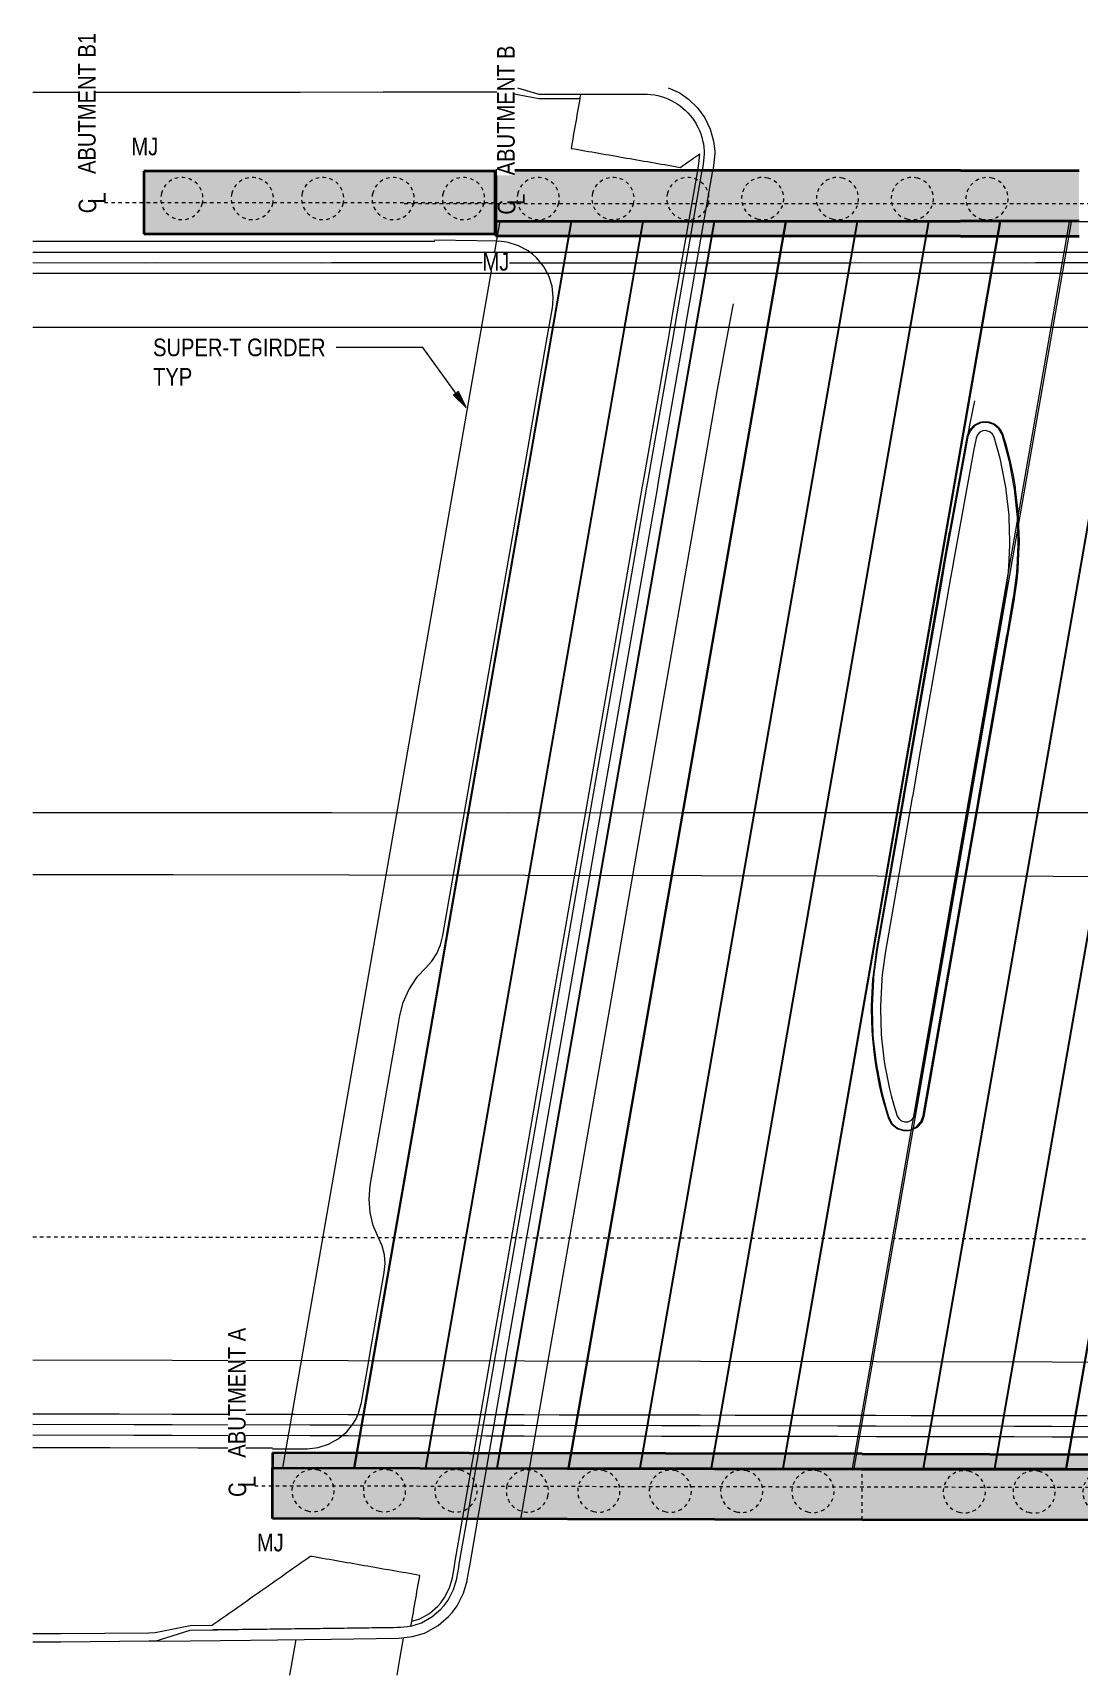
# Model space of a CAD drawing. Header units: metres. Extents: x -351 to -108, y 3 to 559.
# Drawn here: x -225.47 to -195.75, y 503.29 to 549.96 of the extents above; entities that cross this region are included whole.
import ezdxf

# ---------------------------------------------------------------- set-up
doc = ezdxf.new("R2010")
doc.units = ezdxf.units.M
for name, pattern in [('IMPORT-LNMK-LineCont _3_', [0.004, 0.001, -0.003]), ('JacobsDash', [0.0045, 0.003, -0.0015]), ('JacobsGridLine', [0.0145, 0.01, -0.001, 0.0025, -0.001])]:
    doc.linetypes.add(name, pattern=pattern)
for name, color, linetype, lineweight in [('A-ANNO-NOTE', 7, 'Continuous', 9), ('A-GENM', 7, 'Continuous', 25), ('A-MASS', 7, 'Continuous', 40), ('G-ANNO-TEXT', 7, 'Continuous', 9), ('S-BEAM', 7, 'Continuous', 40), ('S-BEAM-HDLN', 7, 'JacobsDash', 15), ('S-FNDN-HDLN', 7, 'JacobsDash', 15), ('S-GRID', 7, 'Continuous', 9)]:
    doc.layers.add(name, color=color, linetype=linetype, lineweight=lineweight)
doc.styles.add('Arial Narrow', font='ARIALN.TTF', dxfattribs={"height": 0.5})
doc.styles.add('Arial Narrow_2', font='ARIALN.TTF', dxfattribs={"height": 0.0025})

# ---------------------------------------------------------------- blocks, each defined once
blk = doc.blocks.new('T2DPAA-T2D-C3S-RW-M2D-100010_dwg-40802999-DRG-2873032 - CONSTRUCTION SEQUENCE STAGE A3')
at = {"color": 9, "lineweight": 18, "true_color": 0xc3c3c3}
blk.add_line((9.278, -598.35), (10.303, -598.261), dxfattribs=at)
at = {"color": 9, "lineweight": 18, "true_color": 0xc3c3c3, "flags": 128}
for points in [[(50.876, -579.743), (51.507, -582.107), (51.543, -582.245), (51.947, -583.756), (52.151, -584.523), (52.592, -586.174), (52.795, -586.938), (52.832, -587.076), (53.44, -589.354), (53.918, -591.147), (54.084, -591.769), (54.327, -592.679)], [(46.197, -580.986), (47.015, -584.066), (47.092, -584.354), (48.299, -588.899), (48.376, -589.186), (49.584, -593.731), (49.66, -594.018), (50.868, -598.563), (50.944, -598.851), (52.152, -603.395), (52.229, -603.683), (53.436, -608.228), (53.513, -608.515), (54.721, -613.06), (54.797, -613.348), (55.548, -616.174), (56.005, -617.892), (56.081, -618.18), (56.918, -621.33), (57.288, -622.725), (57.356, -622.98), (58.855, -627.452), (58.942, -627.711), (60.02, -630.899)], [(46.487, -580.909), (47.305, -583.989), (47.382, -584.277), (48.589, -588.822), (48.666, -589.109), (49.874, -593.654), (49.95, -593.941), (51.158, -598.486), (51.234, -598.774), (52.442, -603.318), (52.518, -603.606), (53.726, -608.151), (53.803, -608.438), (55.011, -612.983), (55.087, -613.27), (55.838, -616.097), (56.295, -617.815), (56.371, -618.103), (57.208, -621.253), (57.578, -622.648), (57.646, -622.903), (59.139, -627.357), (59.226, -627.615), (60.305, -630.803)], [(46.791, -580.828), (47.457, -583.335), (47.532, -583.618), (48.502, -587.266), (48.741, -588.167), (48.816, -588.45), (49.723, -591.862)], [(44.429, -581.456), (45.324, -584.824), (46.608, -589.656), (47.892, -594.488), (49.177, -599.321), (50.461, -604.153), (51.745, -608.985), (53.029, -613.817), (53.78, -616.644), (54.314, -618.65), (55.598, -623.482), (56.882, -628.314), (58.166, -633.146), (58.981, -636.211)], [(45.907, -581.063), (46.355, -582.749), (46.802, -584.431), (46.997, -585.165), (47.639, -587.581), (48.086, -589.263), (48.281, -589.997), (48.923, -592.413), (49.37, -594.096), (49.565, -594.829), (50.207, -597.246), (50.654, -598.928), (50.849, -599.662), (51.492, -602.078), (51.939, -603.76), (52.134, -604.494), (52.776, -606.91), (53.223, -608.592), (53.418, -609.326), (54.06, -611.742)], [(31.092, -585.001), (31.987, -588.368), (33.271, -593.201), (34.555, -598.033), (35.84, -602.865), (37.124, -607.697), (38.408, -612.53), (39.692, -617.362), (40.443, -620.188), (40.977, -622.194), (42.261, -627.026), (43.545, -631.859), (44.829, -636.691), (45.644, -639.756)], [(29.397, -585.451), (30.414, -589.305), (31.69, -594.139), (32.966, -598.974), (34.241, -603.809), (35.517, -608.643), (36.793, -613.478), (38.068, -618.312), (39.344, -623.147), (40.62, -627.981), (41.895, -632.816), (43.171, -637.65), (43.852, -640.232)], [(14.583, -589.388), (15.207, -591.754), (15.593, -593.216), (15.845, -594.171), (16.482, -596.588), (16.868, -598.05), (17.12, -599.006), (17.758, -601.423), (18.144, -602.885), (18.396, -603.84), (19.034, -606.257), (19.42, -607.719), (19.672, -608.675), (20.309, -611.092), (20.695, -612.554), (20.947, -613.509), (21.585, -615.927), (21.971, -617.389), (22.223, -618.344)], [(16.06, -588.995), (17.071, -592.826), (18.347, -597.66), (19.622, -602.495), (20.898, -607.329), (22.174, -612.164), (23.449, -616.998), (24.725, -621.833), (26.001, -626.667), (27.276, -631.502), (28.552, -636.337), (29.827, -641.171), (30.515, -643.777)], [(15.387, -596.22), (14.845, -594.164), (14.207, -591.747), (13.65, -589.636)], [(14.003, -589.542), (14.735, -592.318), (15.012, -593.369), (16.011, -597.152), (16.288, -598.203), (17.286, -601.987), (17.564, -603.038), (18.562, -606.821), (18.839, -607.873), (19.838, -611.656), (20.115, -612.707), (21.113, -616.491), (21.391, -617.542), (22.389, -621.325), (22.666, -622.376), (23.665, -626.16), (23.942, -627.211), (24.94, -630.994), (25.218, -632.045), (26.216, -635.829), (26.493, -636.88), (27.492, -640.663), (27.567, -640.948)], [(14.293, -589.465), (15.025, -592.241), (15.303, -593.292), (16.301, -597.076), (16.578, -598.127), (17.576, -601.91), (17.854, -602.961), (18.852, -606.745), (19.129, -607.796), (20.128, -611.579), (20.405, -612.631), (21.403, -616.414), (21.681, -617.465), (22.679, -621.249), (22.956, -622.3), (23.955, -626.083), (24.232, -627.134), (25.23, -630.918), (25.508, -631.969), (26.506, -635.752), (26.783, -636.803), (27.782, -640.587), (27.857, -640.871)], [(9.228, -594.405), (9.18, -594.231), (8.516, -591.821), (8.308, -591.056)], [(9.455, -594.343), (9.406, -594.169), (8.743, -591.759), (8.535, -590.995)], [(15.366, -596.224), (15.623, -597.17), (15.735, -597.464), (15.903, -597.73), (16.12, -597.957), (16.378, -598.137), (16.666, -598.262), (16.797, -598.298), (16.974, -598.328), (17.288, -598.332), (17.673, -598.298), (18.261, -598.247), (18.67, -598.211), (21.023, -598.006), (21.275, -597.962), (21.516, -597.878), (21.74, -597.755), (21.94, -597.596), (22.237, -597.361), (22.569, -597.177), (22.927, -597.051), (23.313, -596.983), (27.968, -596.577), (28.194, -596.557), (28.583, -596.555), (28.968, -596.615), (29.338, -596.735), (29.408, -596.766), (29.685, -596.914), (29.922, -597.036), (30.175, -597.119), (30.439, -597.16), (30.706, -597.158), (32.843, -596.972), (34.246, -596.849), (37.824, -596.536), (42.805, -596.101), (44.464, -595.956), (47.786, -595.665), (48.744, -595.581), (48.84, -595.57), (49.049, -595.525), (49.338, -595.411), (49.578, -595.261), (49.599, -595.245), (49.824, -595.032), (50.005, -594.779), (50.078, -594.636), (50.133, -594.497), (50.206, -594.196), (50.22, -593.886), (50.217, -593.847), (50.199, -593.697), (50.174, -593.579), (50.034, -593.013), (49.745, -591.85)], [(54.32, -592.666), (54.397, -593.68), (54.461, -593.918), (54.697, -594.803)], [(54.536, -593.012), (54.518, -593.648), (54.582, -593.886), (54.823, -594.792), (54.849, -594.889), (54.875, -594.985), (54.901, -595.082), (54.926, -595.179), (54.952, -595.275), (54.978, -595.372), (55.004, -595.469), (55.029, -595.565), (55.055, -595.662), (55.081, -595.758), (55.107, -595.855), (55.133, -595.952), (55.158, -596.048), (55.184, -596.145), (55.21, -596.242), (55.236, -596.338), (55.261, -596.435), (55.287, -596.531), (55.289, -596.54), (55.311, -596.629), (55.328, -596.727), (55.34, -596.826), (55.346, -596.926), (55.346, -597.026), (55.34, -597.126), (55.329, -597.225), (55.311, -597.324), (55.288, -597.421), (55.268, -597.491), (55.259, -597.517), (55.225, -597.611), (55.185, -597.702), (55.14, -597.791), (55.089, -597.878), (55.034, -597.961), (54.974, -598.041), (54.909, -598.117), (54.863, -598.166), (54.84, -598.189), (54.767, -598.257), (54.689, -598.321), (54.609, -598.38), (54.525, -598.434), (54.438, -598.483), (54.348, -598.527), (54.255, -598.565), (54.161, -598.598), (54.086, -598.62)], [(9.228, -594.405), (9.495, -595.369), (9.955, -597.019), (10.571, -599.222), (11.089, -601.072), (11.232, -601.44), (11.418, -601.737), (11.445, -601.773), (11.72, -602.057), (12.045, -602.282), (12.191, -602.355), (12.408, -602.439), (12.794, -602.521), (13.166, -602.527), (13.189, -602.525), (13.496, -602.499), (13.595, -602.49), (14.938, -602.372)], [(9.231, -594.405), (9.784, -595.289), (9.992, -596.033)], [(11.507, -601.317), (11.534, -601.315), (11.606, -601.309), (11.642, -601.306), (11.706, -601.3), (11.806, -601.291), (11.905, -601.283), (12.005, -601.274), (12.104, -601.265), (12.204, -601.256), (12.304, -601.248), (12.403, -601.239), (12.503, -601.23), (12.603, -601.222), (12.702, -601.213), (12.802, -601.204), (12.901, -601.195), (12.967, -601.19), (12.958, -601.09), (12.954, -601.04), (12.95, -600.99), (12.941, -600.891), (12.932, -600.791), (12.924, -600.692), (12.915, -600.592), (12.906, -600.492), (12.897, -600.393), (12.889, -600.293), (12.88, -600.193), (12.871, -600.094), (12.863, -599.994), (12.854, -599.895), (12.845, -599.795), (12.836, -599.695), (12.828, -599.596), (12.819, -599.496), (12.81, -599.397), (12.802, -599.297), (12.793, -599.197), (12.784, -599.098), (12.775, -598.998), (12.767, -598.898), (12.758, -598.799), (12.749, -598.699), (12.741, -598.6), (12.732, -598.5), (12.723, -598.4), (12.714, -598.301), (12.706, -598.201), (12.697, -598.101), (12.693, -598.052), (12.676, -598.037), (12.599, -597.973), (12.523, -597.909), (12.446, -597.845), (12.369, -597.78), (12.293, -597.716), (12.216, -597.652), (12.139, -597.588), (12.063, -597.523), (11.986, -597.459), (11.91, -597.395), (11.833, -597.33), (11.756, -597.266), (11.68, -597.202), (11.603, -597.138), (11.527, -597.073), (11.45, -597.009), (11.373, -596.945), (11.297, -596.88), (11.22, -596.816), (11.144, -596.752), (11.067, -596.688), (10.99, -596.623), (10.914, -596.559), (10.837, -596.495), (10.761, -596.431), (10.684, -596.366), (10.607, -596.302), (10.531, -596.238), (10.454, -596.173), (10.378, -596.109), (10.301, -596.045), (10.224, -595.981), (10.148, -595.916), (10.071, -595.852), (9.905, -595.255), (9.457, -594.342)], [(54.823, -594.792), (54.798, -594.794), (54.724, -594.801), (54.697, -594.803), (54.624, -594.81), (54.524, -594.818), (54.425, -594.827), (54.325, -594.836), (54.226, -594.845), (54.126, -594.853), (54.026, -594.862), (53.927, -594.871), (53.827, -594.879), (53.727, -594.888), (53.628, -594.897), (53.528, -594.906), (53.429, -594.914), (53.329, -594.923), (53.264, -594.929), (53.272, -595.028), (53.277, -595.078), (53.281, -595.128), (53.29, -595.228), (53.299, -595.327), (53.307, -595.427), (53.316, -595.526), (53.325, -595.626), (53.333, -595.726), (53.342, -595.825), (53.351, -595.925), (53.36, -596.024), (53.368, -596.124), (53.377, -596.224), (53.386, -596.323), (53.394, -596.423), (53.403, -596.523), (53.412, -596.622), (53.421, -596.722), (53.429, -596.821), (53.438, -596.921), (53.447, -597.021), (53.456, -597.12), (53.464, -597.22), (53.473, -597.32), (53.482, -597.419), (53.49, -597.519), (53.499, -597.618), (53.508, -597.718), (53.517, -597.818), (53.525, -597.917), (53.534, -598.017), (53.538, -598.067), (53.595, -598.114), (53.671, -598.178), (53.748, -598.242), (53.824, -598.307), (53.901, -598.371), (53.978, -598.435), (54.054, -598.5)], [(11.507, -601.317), (11.463, -601.227), (11.425, -601.135), (11.392, -601.041), (11.378, -600.991), (11.365, -600.944), (11.338, -600.848), (11.311, -600.752), (11.284, -600.656), (11.257, -600.559), (11.23, -600.463), (11.203, -600.367), (11.176, -600.27), (11.149, -600.174), (11.122, -600.078), (11.095, -599.981), (11.068, -599.885), (11.042, -599.789), (11.015, -599.692), (10.988, -599.596), (10.961, -599.5), (10.934, -599.404), (10.907, -599.307), (10.88, -599.211), (10.853, -599.115), (10.826, -599.018), (10.799, -598.922), (10.772, -598.826), (10.745, -598.729), (10.718, -598.633), (10.691, -598.537), (10.664, -598.441), (10.637, -598.344), (10.611, -598.248), (10.584, -598.152), (10.557, -598.055), (10.53, -597.959), (10.503, -597.863), (10.476, -597.766), (10.449, -597.67), (10.422, -597.574), (10.395, -597.477), (10.368, -597.381), (10.341, -597.285), (10.314, -597.189), (10.287, -597.092), (10.26, -596.996), (10.244, -596.938), (10.233, -596.9), (10.207, -596.803), (10.18, -596.707), (10.153, -596.611), (10.126, -596.514), (10.099, -596.418), (10.072, -596.322), (10.045, -596.225), (10.019, -596.129), (9.992, -596.033), (9.965, -595.936), (9.951, -595.886)], [(55.637, -597.155), (55.588, -597.459), (55.572, -597.519), (55.473, -597.794), (55.301, -598.103), (55.077, -598.376), (54.807, -598.607), (54.502, -598.786), (54.232, -598.891), (54.17, -598.909), (53.821, -598.97), (53.691, -598.982)], [(11.647, -601.305), (11.758, -601.481), (11.779, -601.509), (11.995, -601.733), (12.251, -601.91), (12.366, -601.968), (12.537, -602.034), (12.841, -602.098), (13.134, -602.104), (13.152, -602.102), (13.459, -602.075), (13.558, -602.067), (14.828, -601.955), (19.599, -601.538), (24.58, -601.102), (29.561, -600.666), (34.542, -600.231), (39.523, -599.795), (44.504, -599.359), (44.76, -599.337), (48.687, -598.993), (49.484, -598.923), (53.58, -598.565), (53.784, -598.547), (54.054, -598.499)], [(14.86, -602.078), (19.61, -601.663), (24.591, -601.227), (29.571, -600.791), (34.552, -600.355), (39.533, -599.919), (44.514, -599.484), (44.771, -599.461), (48.698, -599.118), (49.495, -599.048), (53.613, -598.688)], [(54.086, -598.62), (53.795, -598.672), (53.613, -598.688)], [(14.938, -602.372), (19.636, -601.961), (24.617, -601.526), (29.598, -601.09), (34.579, -600.654), (39.56, -600.218), (44.541, -599.782), (44.797, -599.76), (48.725, -599.416), (49.522, -599.347), (53.691, -598.982)], [(15.249, -603.55), (19.96, -603.138), (24.941, -602.702), (29.922, -602.266), (32.863, -602.009), (34.903, -601.83), (39.884, -601.394), (43.839, -601.048), (44.896, -600.956), (47.711, -600.71), (48.125, -600.675), (48.803, -600.621), (50.034, -600.532), (50.178, -600.522)], [(10.06, -601.293), (10.52, -601.253), (11.125, -601.2)], [(11.508, -601.317), (11.658, -601.557), (11.681, -601.587), (11.914, -601.828), (12.19, -602.02), (12.315, -602.082), (12.499, -602.153), (12.827, -602.223), (13.143, -602.228), (13.163, -602.227), (13.47, -602.2), (13.568, -602.191), (14.86, -602.078)], [(29.264, -611.656), (29.318, -611.651), (29.324, -611.651), (33.113, -611.319), (33.12, -611.319), (34.245, -611.22), (38.094, -610.884), (39.226, -610.784), (43.068, -610.448), (43.075, -610.448), (43.077, -610.448), (44.066, -610.361), (44.207, -610.348), (44.855, -610.26), (44.922, -610.249), (44.971, -610.24), (45.001, -610.235), (45.633, -610.097), (45.725, -610.074), (46.396, -609.873), (46.463, -609.85), (47.139, -609.589), (47.183, -609.57), (47.857, -609.246), (47.878, -609.235), (47.985, -609.178), (48.545, -608.848), (48.68, -608.723), (48.682, -608.719), (48.76, -608.559), (48.762, -608.549), (48.775, -608.369), (48.774, -608.361), (48.718, -608.188), (48.715, -608.183), (48.598, -608.041), (48.595, -608.038), (48.431, -607.949), (48.43, -607.949), (48.248, -607.926), (48.195, -607.93), (47.876, -607.953), (47.867, -607.953), (44.743, -608.2), (44.738, -608.2), (44.467, -608.224), (44.211, -608.246), (42.892, -608.362), (39.23, -608.682), (37.918, -608.797), (37.911, -608.798), (37.904, -608.798), (34.249, -609.118), (33.491, -609.184), (32.931, -609.249), (32.882, -609.257), (32.69, -609.287), (32.65, -609.294), (31.9, -609.454), (31.822, -609.474), (31.126, -609.685), (31.012, -609.724), (30.373, -609.976), (30.227, -610.042), (29.646, -610.328), (29.471, -610.424), (29.22, -610.57), (28.993, -610.71), (28.95, -610.738), (28.813, -610.868), (28.737, -611.029), (28.735, -611.039), (28.725, -611.228), (28.76, -611.352), (28.787, -611.406), (28.909, -611.549), (29.076, -611.637), (29.264, -611.656)], [(33.49, -609.181), (35.53, -609.003), (40.511, -608.567), (44.467, -608.221), (45.49, -608.134), (48.218, -607.925), (48.619, -607.897), (49.276, -607.853)], [(29.244, -611.422), (29.297, -611.417), (29.303, -611.417), (33.092, -611.085), (33.1, -611.085), (34.225, -610.986), (38.073, -610.649), (39.206, -610.55), (43.047, -610.214), (43.054, -610.214), (43.057, -610.213), (44.046, -610.127), (44.183, -610.114), (44.816, -610.029), (44.882, -610.017), (44.929, -610.009), (44.958, -610.004), (45.576, -609.869), (45.665, -609.847), (46.321, -609.65), (46.387, -609.628), (47.047, -609.373), (47.089, -609.354), (47.748, -609.038), (47.768, -609.027), (47.872, -608.971), (48.42, -608.649), (48.491, -608.583), (48.492, -608.581), (48.533, -608.496), (48.535, -608.491), (48.541, -608.396), (48.541, -608.391), (48.511, -608.299), (48.51, -608.297), (48.447, -608.222), (48.446, -608.22), (48.359, -608.173), (48.358, -608.173), (48.262, -608.161), (48.211, -608.164), (47.892, -608.187), (47.884, -608.188), (44.763, -608.434), (44.759, -608.435), (44.488, -608.458), (44.232, -608.481), (42.913, -608.596), (39.251, -608.916), (37.939, -609.031), (37.932, -609.032), (37.925, -609.032), (34.27, -609.352), (33.511, -609.418), (32.965, -609.482), (32.916, -609.489), (32.729, -609.519), (32.691, -609.525), (31.958, -609.682), (31.882, -609.702), (31.202, -609.907), (31.091, -609.945), (30.467, -610.192), (30.324, -610.255), (29.757, -610.536), (29.586, -610.629), (29.341, -610.771), (29.119, -610.908), (29.077, -610.935), (29.005, -611.004), (28.964, -611.09), (28.963, -611.095), (28.958, -611.195), (28.976, -611.261), (28.991, -611.289), (29.056, -611.365), (29.144, -611.412), (29.244, -611.422)], [(29.319, -611.654), (33.113, -611.322), (38.094, -610.887), (43.075, -610.451), (44.926, -610.289)]]:
    blk.add_lwpolyline(points, dxfattribs=at)
at = {"color": 9, "linetype": 'IMPORT-LNMK-LineCont _3_', "lineweight": 18, "true_color": 0xc3c3c3, "flags": 128}
blk.add_lwpolyline([(19.443, -588.097), (20.455, -591.933), (21.731, -596.767), (23.007, -601.602), (24.282, -606.436), (25.558, -611.271), (26.833, -616.105), (28.109, -620.94), (29.385, -625.775), (30.66, -630.609), (31.936, -635.444), (33.212, -640.278), (33.898, -642.878)], dxfattribs=at)
blk = doc.blocks.new('T2DPAA-T2D-PWC-RW-M2D-100010_RoadDesign_rvt-2-DRG-2873032 - CONSTRUCTION SEQUENCE STAGE A3')
at = {"color": 254, "lineweight": 18, "true_color": 0xe3e3e3, "rotation": 75.11694444444437}
blk.add_blockref('T2DPAA-T2D-C3S-RW-M2D-100010_dwg-40802999-DRG-2873032 - CONSTRUCTION SEQUENCE STAGE A3', (-1722.337, 648.01), dxfattribs=at)
blk = doc.blocks.new('06_SFR_GCT_Girder_SuperT_BR08Edge_CS - Super T - 1815-6270606-DRG-2873032 - CONSTRUCTION SEQUENCE STAGE A3')
at = {"layer": 'S-BEAM', "lineweight": 18}
for p, q in [((-1113.445, 544.59), (-1119.617, 509.162)), ((-1111.436, 544.589), (-1117.608, 509.16)), ((-1111.436, 544.589), (-1113.445, 544.59)), ((-1117.608, 509.16), (-1119.617, 509.162))]:
    blk.add_line(p, q, dxfattribs=at)
blk = doc.blocks.new('06_SFR_GCT_Girder_SuperT_BR08Edge_CS - Super T - 1815-6270390-DRG-2873032 - CONSTRUCTION SEQUENCE STAGE A3')
at = {"layer": 'S-BEAM', "lineweight": 18}
for p, q in [((-1115.475, 544.592), (-1121.647, 509.164)), ((-1113.466, 544.591), (-1119.638, 509.162)), ((-1113.466, 544.591), (-1115.475, 544.592)), ((-1119.638, 509.162), (-1121.647, 509.164))]:
    blk.add_line(p, q, dxfattribs=at)
blk = doc.blocks.new('06_SFR_GCT_Girder_SuperT_BR08Edge_CS - Super T - 1815-6270051-DRG-2873032 - CONSTRUCTION SEQUENCE STAGE A3')
at = {"layer": 'S-BEAM', "lineweight": 18}
for p, q in [((-1117.505, 544.594), (-1123.677, 509.166)), ((-1115.495, 544.593), (-1121.668, 509.164)), ((-1115.495, 544.593), (-1117.505, 544.594)), ((-1121.668, 509.164), (-1123.677, 509.166))]:
    blk.add_line(p, q, dxfattribs=at)
blk = doc.blocks.new('06_SFR_GCT_Girder_SuperT_BR08Edge_CS - Super T - 1815-6269499-DRG-2873032 - CONSTRUCTION SEQUENCE STAGE A3')
at = {"layer": 'S-BEAM', "lineweight": 18}
for p, q in [((-1121.493, 544.598), (-1127.665, 509.17)), ((-1119.484, 544.596), (-1121.493, 544.598)), ((-1119.484, 544.596), (-1120.978, 536.018)), ((-1120.978, 536.017), (-1125.656, 509.168)), ((-1125.656, 509.168), (-1127.665, 509.17))]:
    blk.add_line(p, q, dxfattribs=at)
blk = doc.blocks.new('06_SFR_GCT_Girder_SuperT_BR08Edge_CS - Super T - 1815-6268857-DRG-2873032 - CONSTRUCTION SEQUENCE STAGE A3')
at = {"layer": 'S-BEAM', "lineweight": 18}
for p, q in [((-1123.523, 544.6), (-1129.695, 509.172)), ((-1121.514, 544.598), (-1127.686, 509.17)), ((-1121.514, 544.598), (-1123.523, 544.6)), ((-1127.686, 509.17), (-1129.695, 509.172))]:
    blk.add_line(p, q, dxfattribs=at)
blk = doc.blocks.new('06_SFR_GCT_Girder_SuperT_BR08Edge_CS - Super T - 1815-6267993-DRG-2873032 - CONSTRUCTION SEQUENCE STAGE A3')
at = {"layer": 'S-BEAM', "lineweight": 18}
for p, q in [((-1125.553, 544.602), (-1131.725, 509.174)), ((-1123.543, 544.6), (-1129.716, 509.172)), ((-1123.543, 544.6), (-1125.553, 544.602)), ((-1129.716, 509.172), (-1131.725, 509.174))]:
    blk.add_line(p, q, dxfattribs=at)
blk = doc.blocks.new('06_SFR_GCT_Girder_SuperT_BR08Edge_CS - Super T - 1815-6267463-DRG-2873032 - CONSTRUCTION SEQUENCE STAGE A3')
at = {"layer": 'S-BEAM', "lineweight": 18}
for p, q in [((-1127.582, 544.604), (-1133.755, 509.176)), ((-1125.573, 544.602), (-1131.745, 509.173)), ((-1125.573, 544.602), (-1127.582, 544.604)), ((-1131.745, 509.173), (-1133.755, 509.176))]:
    blk.add_line(p, q, dxfattribs=at)
blk = doc.blocks.new('06_SFR_GCT_Girder_SuperT_BR08Edge_CS - Super T - 1815-6267083-DRG-2873032 - CONSTRUCTION SEQUENCE STAGE A3')
at = {"layer": 'S-BEAM', "lineweight": 18}
for p, q in [((-1129.612, 544.606), (-1135.784, 509.178)), ((-1127.603, 544.604), (-1133.775, 509.175)), ((-1127.603, 544.604), (-1129.612, 544.606)), ((-1133.775, 509.175), (-1135.784, 509.178))]:
    blk.add_line(p, q, dxfattribs=at)
blk = doc.blocks.new('06_SFR_GCT_Girder_SuperT_BR08Edge_CS - Super T - 1815-6266581-DRG-2873032 - CONSTRUCTION SEQUENCE STAGE A3')
at = {"layer": 'S-BEAM', "lineweight": 18}
for p, q in [((-1131.642, 544.608), (-1137.814, 509.179)), ((-1129.633, 544.605), (-1135.805, 509.177)), ((-1129.633, 544.605), (-1131.642, 544.608)), ((-1135.805, 509.177), (-1137.814, 509.179))]:
    blk.add_line(p, q, dxfattribs=at)
blk = doc.blocks.new('06_SFR_GCT_Girder_SuperT_BR08Edge_CS - Super T - 1815-6266069-DRG-2873032 - CONSTRUCTION SEQUENCE STAGE A3')
at = {"layer": 'S-BEAM', "lineweight": 18}
for p, q in [((-1133.672, 544.607), (-1139.844, 509.179)), ((-1131.663, 544.605), (-1137.835, 509.177)), ((-1131.663, 544.605), (-1133.672, 544.607)), ((-1137.835, 509.177), (-1139.844, 509.179))]:
    blk.add_line(p, q, dxfattribs=at)
blk = doc.blocks.new('06_SFR_GCT_Girder_SuperT_BR08Edge_CS - Super T - 1815-6266048-DRG-2873032 - CONSTRUCTION SEQUENCE STAGE A3')
at = {"layer": 'S-BEAM', "lineweight": 18}
for p, q in [((-1135.712, 544.609), (-1141.884, 509.181)), ((-1133.693, 544.606), (-1139.865, 509.178)), ((-1133.693, 544.606), (-1135.712, 544.609)), ((-1139.865, 509.178), (-1141.884, 509.181))]:
    blk.add_line(p, q, dxfattribs=at)
blk = doc.blocks.new('06_SFR_GCT_Girder_SuperT_BR08Edge_CS - Super T - 1815-6269797-DRG-2873032 - CONSTRUCTION SEQUENCE STAGE A3')
at = {"layer": 'S-BEAM', "lineweight": 18}
for p, q in [((-1119.534, 544.596), (-1125.707, 509.168)), ((-1117.525, 544.594), (-1123.697, 509.166)), ((-1117.525, 544.594), (-1119.534, 544.596)), ((-1123.697, 509.166), (-1125.707, 509.168))]:
    blk.add_line(p, q, dxfattribs=at)
blk = doc.blocks.new('20_SFR_WSC_ShotcreteWall_Flat_Datum - FlatWall_PileSize_1200-9242313-DRG-2873032 - CONSTRUCTION SEQUENCE STAGE A3')
at = {"layer": 'A-GENM', "true_color": 0x285a32}
blk.add_hatch(color=109, dxfattribs=at).paths.add_polyline_path([(2.614, -1.2), (2.616, -1.2), (2.614, -1.198)])
blk = doc.blocks.new('Mass 1 - Mass 1-5299959-DRG-2873032 - CONSTRUCTION SEQUENCE STAGE A3')
at = {"layer": 'A-MASS', "color": 252, "lineweight": 13, "true_color": 0x888888}
for p, q in [((217.381, 1221.828), (228.362, 1222.789)), ((228.362, 1222.789), (229.384, 1222.876)), ((229.384, 1222.876), (229.398, 1222.877)), ((229.398, 1222.877), (232.112, 1223.085)), ((232.112, 1223.085), (232.16, 1223.088)), ((232.16, 1223.088), (232.307, 1223.071)), ((232.307, 1223.071), (232.354, 1223.055)), ((232.354, 1223.055), (232.484, 1222.985)), ((232.484, 1222.985), (232.51, 1222.963)), ((232.51, 1222.963), (232.555, 1222.922)), ((232.555, 1222.922), (232.619, 1222.834)), ((232.619, 1222.834), (232.641, 1222.795)), ((232.641, 1222.795), (232.685, 1222.657)), ((232.668, 1222.409), (232.606, 1222.28)), ((232.682, 1222.46), (232.668, 1222.409)), ((232.692, 1222.605), (232.682, 1222.46)), ((232.685, 1222.657), (232.692, 1222.605)), ((232.201, 1221.975), (231.784, 1221.742)), ((232.382, 1222.085), (232.201, 1221.975)), ((232.47, 1222.14), (232.382, 1222.085)), ((232.575, 1222.237), (232.47, 1222.14)), ((232.59, 1222.258), (232.575, 1222.237)), ((232.606, 1222.28), (232.59, 1222.258)), ((215.116, 1221.361), (215.708, 1221.537)), ((215.708, 1221.537), (215.794, 1221.559)), ((215.794, 1221.559), (216.537, 1221.718)), ((216.537, 1221.718), (216.587, 1221.726)), ((216.587, 1221.726), (217.381, 1221.828)), ((231.038, 1221.384), (230.369, 1221.125)), ((231.087, 1221.406), (231.038, 1221.384)), ((231.395, 1221.546), (231.087, 1221.406)), ((231.759, 1221.728), (231.395, 1221.546)), ((231.784, 1221.742), (231.759, 1221.728)), ((213.681, 1220.761), (214.11, 1220.968)), ((214.11, 1220.968), (214.261, 1221.035)), ((214.261, 1221.035), (214.476, 1221.126)), ((214.476, 1221.126), (214.898, 1221.287)), ((214.898, 1221.287), (215.015, 1221.327)), ((215.015, 1221.327), (215.116, 1221.361)), ((229.629, 1220.901), (229.553, 1220.881)), ((230.294, 1221.1), (229.629, 1220.901)), ((230.369, 1221.125), (230.294, 1221.1)), ((212.817, 1220.262), (213.352, 1220.584)), ((227.964, 1220.612), (213.137, 1219.315)), ((213.137, 1219.311), (227.964, 1220.609)), ((213.352, 1220.584), (213.532, 1220.682)), ((213.532, 1220.682), (213.681, 1220.761)), ((228.106, 1220.626), (227.964, 1220.612)), ((228.545, 1220.68), (228.106, 1220.626)), ((228.753, 1220.713), (228.545, 1220.68)), ((228.873, 1220.734), (228.753, 1220.713)), ((229.49, 1220.865), (228.873, 1220.734)), ((229.533, 1220.876), (229.49, 1220.865)), ((229.553, 1220.881), (229.533, 1220.876)), ((212.606, 1219.96), (212.689, 1220.14)), ((212.689, 1220.14), (212.817, 1220.262)), ((212.597, 1219.768), (212.606, 1219.96)), ((212.638, 1219.629), (212.597, 1219.768)), ((212.673, 1219.56), (212.638, 1219.629)), ((212.789, 1219.424), (212.673, 1219.56)), ((212.965, 1219.333), (212.789, 1219.424)), ((213.137, 1219.315), (212.965, 1219.333))]:
    blk.add_line(p, q, dxfattribs=at)
blk = doc.blocks.new('01_SFO_FRP_Pile_CastInPlace_CS_BR08 - CAST-IN-PLACE PILE - 1200-8661432-DRG-2873032 - CONSTRUCTION SEQUENCE STAGE A3')
at = {"layer": 'S-FNDN-HDLN'}
for start, end in [(90, 270), (270, 90)]:
    blk.add_arc((0, 0), 0.6, start, end, dxfattribs=at)
blk = doc.blocks.new('01_SFO_FRP_Pile_CastInPlace_CS_BR08 - CAST-IN-PLACE PILE - 1200-9305895-DRG-2873032 - CONSTRUCTION SEQUENCE STAGE A3')
at = {"layer": 'S-FNDN-HDLN'}
for start, end in [(90, 270), (270, 90)]:
    blk.add_arc((0, 0), 0.6, start, end, dxfattribs=at)
blk = doc.blocks.new('01_SFO_FRP_Pile_CastInPlace_CS_BR08 - CAST-IN-PLACE PILE - 1200-8660960-DRG-2873032 - CONSTRUCTION SEQUENCE STAGE A3')
at = {"layer": 'S-FNDN-HDLN'}
for start, end in [(90, 270), (270, 90)]:
    blk.add_arc((0, 0), 0.6, start, end, dxfattribs=at)
blk = doc.blocks.new('01_SFO_FRP_Pile_CastInPlace_CS_BR08 - CAST-IN-PLACE PILE - 1200-8660993-DRG-2873032 - CONSTRUCTION SEQUENCE STAGE A3')
at = {"layer": 'S-FNDN-HDLN'}
for start, end in [(90, 270), (270, 90)]:
    blk.add_arc((0, 0), 0.6, start, end, dxfattribs=at)
blk = doc.blocks.new('01_SFO_FRP_Pile_CastInPlace_CS_BR08 - CAST-IN-PLACE PILE - 1200-8660884-DRG-2873032 - CONSTRUCTION SEQUENCE STAGE A3')
at = {"layer": 'S-FNDN-HDLN'}
for start, end in [(90, 270), (270, 90)]:
    blk.add_arc((0, 0), 0.6, start, end, dxfattribs=at)
blk = doc.blocks.new('01_SFO_FRP_Pile_CastInPlace_CS_BR08 - CAST-IN-PLACE PILE - 1200-8661059-DRG-2873032 - CONSTRUCTION SEQUENCE STAGE A3')
at = {"layer": 'S-FNDN-HDLN'}
for start, end in [(90, 270), (270, 90)]:
    blk.add_arc((0, 0), 0.6, start, end, dxfattribs=at)
blk = doc.blocks.new('01_SFO_FRP_Pile_CastInPlace_CS_BR08 - CAST-IN-PLACE PILE - 1200-8661047-DRG-2873032 - CONSTRUCTION SEQUENCE STAGE A3')
at = {"layer": 'S-FNDN-HDLN'}
for start, end in [(90, 270), (270, 90)]:
    blk.add_arc((0, 0), 0.6, start, end, dxfattribs=at)
blk = doc.blocks.new('01_SFO_FRP_Pile_CastInPlace_CS_BR08 - CAST-IN-PLACE PILE - 1200-8661394-DRG-2873032 - CONSTRUCTION SEQUENCE STAGE A3')
at = {"layer": 'S-FNDN-HDLN'}
for start, end in [(90, 270), (270, 90)]:
    blk.add_arc((0, 0), 0.6, start, end, dxfattribs=at)
blk = doc.blocks.new('01_SFO_FRP_Pile_CastInPlace_CS_BR08 - CAST-IN-PLACE PILE - 1200-8661025-DRG-2873032 - CONSTRUCTION SEQUENCE STAGE A3')
at = {"layer": 'S-FNDN-HDLN'}
for start, end in [(90, 270), (270, 90)]:
    blk.add_arc((0, 0), 0.6, start, end, dxfattribs=at)
blk = doc.blocks.new('03_SFR_ACS_Abutment_BR08_Retaining wall CS - ABUTMENT EAST_BR8_1-7988247-DRG-2873032 - CONSTRUCTION SEQUENCE STAGE A3')
at = {"layer": 'S-BEAM', "linetype": 'JacobsDash', "lineweight": 15, "true_color": 0xc0c0c0}
blk.add_hatch(color=9, dxfattribs=at).paths.add_polyline_path([(-1145.823, 544.254), (-1135.842, 544.254), (-1135.842, 546.029), (-1145.823, 546.029)])
at = {"layer": 'S-BEAM'}
for p, q in [((-1135.842, 546.029), (-1145.823, 546.029)), ((-1145.823, 546.029), (-1145.823, 544.254)), ((-1135.842, 544.254), (-1135.842, 546.029)), ((-1145.823, 544.254), (-1135.842, 544.254))]:
    blk.add_line(p, q, dxfattribs=at)
at = {"layer": 'S-BEAM-HDLN'}
blk.add_line((-1135.842, 546.029), (-1135.842, 544.254), dxfattribs=at)
blk = doc.blocks.new('01_SFO_FRP_Pile_CastInPlace_CS_BR08 - CAST-IN-PLACE PILE - 1200-8641665-DRG-2873032 - CONSTRUCTION SEQUENCE STAGE A3')
at = {"layer": 'S-FNDN-HDLN'}
for start, end in [(90, 270), (270, 90)]:
    blk.add_arc((0, 0), 0.6, start, end, dxfattribs=at)
blk = doc.blocks.new('01_SFO_FRP_Pile_CastInPlace_CS_BR08 - CAST-IN-PLACE PILE - 1200-8641633-DRG-2873032 - CONSTRUCTION SEQUENCE STAGE A3')
at = {"layer": 'S-FNDN-HDLN'}
for start, end in [(90, 270), (270, 90)]:
    blk.add_arc((0, 0), 0.6, start, end, dxfattribs=at)
blk = doc.blocks.new('01_SFO_FRP_Pile_CastInPlace_CS_BR08 - CAST-IN-PLACE PILE - 1200-8641593-DRG-2873032 - CONSTRUCTION SEQUENCE STAGE A3')
at = {"layer": 'S-FNDN-HDLN'}
for start, end in [(90, 270), (270, 90)]:
    blk.add_arc((0, 0), 0.6, start, end, dxfattribs=at)
blk = doc.blocks.new('01_SFO_FRP_Pile_CastInPlace_CS_BR08 - CAST-IN-PLACE PILE - 1200-8641556-DRG-2873032 - CONSTRUCTION SEQUENCE STAGE A3')
at = {"layer": 'S-FNDN-HDLN'}
for start, end in [(90, 270), (270, 90)]:
    blk.add_arc((0, 0), 0.6, start, end, dxfattribs=at)
blk = doc.blocks.new('01_SFO_FRP_Pile_CastInPlace_CS_BR08 - CAST-IN-PLACE PILE - 1200-8641505-DRG-2873032 - CONSTRUCTION SEQUENCE STAGE A3')
at = {"layer": 'S-FNDN-HDLN'}
for start, end in [(90, 270), (270, 90)]:
    blk.add_arc((0, 0), 0.6, start, end, dxfattribs=at)
blk = doc.blocks.new('CS_Annot_Centreline Symbol1 - CS_Annot_Centreline Symbol-7988197-DRG-2873032 - CONSTRUCTION SEQUENCE STAGE A3')
at = {"layer": 'A-ANNO-NOTE', "char_height": 0.0025, "attachment_point": 1, "rotation": 180, "style": 'Arial Narrow_2'}
for s, insert, width in [('L', (0.00115, -0.00329), 0.0019241), ('C  ', (0.00252, -0.00463), 0.0044093)]:
    blk.add_mtext(s, dxfattribs=dict(at, insert=insert, width=width))

msp = doc.modelspace()

# ---------------------------------------------------------------- hatches: boundary and pattern name
at = {"layer": 'A-GENM', "lineweight": 5, "true_color": 0x285a32}
msp.add_hatch(color=109, dxfattribs=at).paths.add_polyline_path([(-222.32, 544.654), (-222.319, 544.654), (-222.319, 544.912)])
at = {"layer": 'G-ANNO-TEXT'}
msp.add_hatch(color=256, dxfattribs=at).paths.add_polyline_path([(-213.163, 539.317), (-213.385, 539.774), (-213.527, 539.671)])
at = {"layer": 'S-BEAM', "true_color": 0xc0c0c0}
msp.add_hatch(color=9, dxfattribs=at).paths.add_polyline_path([(-212.319, 544.614), (-199.12, 544.614), (-199.12, 546.054), (-212.319, 546.054), (-212.319, 545.584)])
at = {"layer": 'S-BEAM', "lineweight": 5, "true_color": 0xc0c0c0}
for points in [[(-199.12, 544.614), (-195.752, 544.614), (-195.752, 546.054), (-199.12, 546.054), (-199.12, 545.584)], [(-212.319, 544.184), (-199.12, 544.184), (-199.121, 544.614), (-212.319, 544.614)], [(-199.12, 544.184), (-195.752, 544.184), (-195.753, 544.614), (-199.12, 544.614)], [(-201.916, 507.709), (-201.913, 509.149), (-218.665, 509.181), (-218.668, 507.741), (-202.456, 507.71)], [(-201.913, 509.149), (-201.913, 509.579), (-218.664, 509.611), (-218.664, 509.181), (-201.913, 509.149)], [(-187.9, 509.123), (-187.9, 509.553), (-201.913, 509.579), (-201.912, 509.149), (-189.884, 509.127)], [(-187.902, 507.683), (-187.899, 509.123), (-201.912, 509.149), (-201.913, 507.709), (-188.292, 507.684)], [(-201.915, 507.709), (-201.915, 507.709), (-201.916, 507.709)]]:
    msp.add_hatch(color=9, dxfattribs=at).paths.add_polyline_path(points)

# ---------------------------------------------------------------- linework, layer by layer
at = {"layer": 'A-GENM'}
msp.add_line((-222.319, 544.886), (-222.32, 544.654), dxfattribs=at)
at = {"layer": 'G-ANNO-TEXT'}
for p, q in [((-215.712, 541.023), (-216.861, 541.023)), ((-214.397, 541.023), (-215.712, 541.023)), ((-213.163, 539.317), (-214.397, 541.023)), ((-213.385, 539.774), (-213.527, 539.671)), ((-213.527, 539.671), (-213.163, 539.317)), ((-213.163, 539.317), (-213.385, 539.774))]:
    msp.add_line(p, q, dxfattribs=at)
at = {"layer": 'S-BEAM'}
for p, q in [((-212.319, 546.054), (-212.319, 544.614)), ((-199.12, 546.054), (-212.319, 546.054)), ((-199.12, 546.054), (-195.752, 546.054)), ((-212.319, 544.614), (-199.12, 544.614)), ((-212.319, 544.614), (-212.319, 544.184)), ((-199.121, 544.184), (-212.319, 544.184)), ((-199.12, 544.184), (-199.121, 544.184)), ((-195.752, 544.614), (-199.12, 544.614)), ((-199.12, 544.184), (-195.753, 544.184)), ((-195.753, 544.184), (-195.752, 544.184)), ((-218.668, 507.741), (-218.665, 509.181)), ((-218.664, 509.611), (-218.665, 509.181)), ((-218.665, 509.181), (-201.913, 509.149)), ((-218.663, 509.611), (-218.664, 509.611)), ((-201.913, 509.579), (-218.663, 509.611)), ((-201.914, 509.579), (-201.913, 509.579)), ((-201.913, 509.579), (-201.912, 509.579)), ((-201.912, 509.579), (-187.9, 509.553)), ((-201.913, 509.149), (-201.912, 509.149)), ((-201.913, 509.149), (-201.913, 509.149)), ((-201.912, 509.149), (-187.899, 509.123)), ((-201.916, 507.709), (-218.668, 507.741)), ((-201.916, 507.709), (-201.915, 507.709)), ((-201.916, 507.709), (-201.916, 507.709)), ((-187.902, 507.683), (-201.915, 507.709))]:
    msp.add_line(p, q, dxfattribs=at)
at = {"layer": 'S-BEAM-HDLN'}
for p, q in [((-218.665, 509.181), (-218.668, 507.741)), ((-201.916, 507.709), (-201.913, 509.149))]:
    msp.add_line(p, q, dxfattribs=at)
at = {"layer": 'S-FNDN-HDLN'}
for centre, start, end in [((-206.867, 545.254), 345.1169, 165.1169), ((-204.742, 545.254), 75.1169, 255.1169), ((-204.742, 545.254), 255.1169, 75.1169), ((-202.617, 545.254), 75.1169, 255.1169), ((-202.617, 545.254), 255.1169, 75.1169), ((-200.492, 545.254), 75.1169, 255.1169), ((-200.492, 545.254), 255.1169, 75.1169), ((-206.867, 545.254), 165.1169, 345.1169), ((-217.516, 508.538), 75.1169, 255.1169), ((-217.516, 508.538), 255.1169, 75.1169), ((-215.484, 508.535), 75.1169, 255.1169), ((-215.484, 508.535), 255.1169, 75.1169), ((-213.454, 508.531), 75.1169, 255.1169), ((-213.454, 508.531), 255.1169, 75.1169), ((-211.425, 508.527), 345.1169, 165.1169), ((-209.395, 508.523), 75.1169, 255.1169), ((-209.395, 508.523), 255.1169, 75.1169), ((-211.425, 508.527), 165.1169, 345.1169)]:
    msp.add_arc(centre, 0.6, start, end, dxfattribs=at)
at = {"layer": 'S-GRID', "linetype": 'JacobsGridLine', "lineweight": 18}
for p, q in [((-223.441, 545.141), (-212.338, 545.141)), ((-214.92, 545.118), (-180.689, 545.118)), ((-219.171, 508.677), (-187.136, 508.617))]:
    msp.add_line(p, q, dxfattribs=at)

# ---------------------------------------------------------------- block references
at = {"lineweight": 5}
msp.add_blockref('T2DPAA-T2D-PWC-RW-M2D-100010_RoadDesign_rvt-2-DRG-2873032 - CONSTRUCTION SEQUENCE STAGE A3', (923.504, 0), dxfattribs=at)
at = {"layer": 'A-ANNO-NOTE', "xscale": 200, "yscale": 200, "zscale": 200, "rotation": 269.9999999999306}
for p in [(-223.245, 545.341), (-211.34, 545.301), (-218.985, 508.86)]:
    msp.add_blockref('CS_Annot_Centreline Symbol1 - CS_Annot_Centreline Symbol-7988197-DRG-2873032 - CONSTRUCTION SEQUENCE STAGE A3', p, dxfattribs=at)
at = {"layer": 'A-GENM', "rotation": 0.02395779607190437}
msp.add_blockref('20_SFR_WSC_ShotcreteWall_Flat_Datum - FlatWall_PileSize_1200-9242313-DRG-2873032 - CONSTRUCTION SEQUENCE STAGE A3', (-198.367, 545.852), dxfattribs=at)
at = {"layer": 'A-MASS', "color": 252, "lineweight": 13, "true_color": 0x888888, "rotation": 75.11694444444437}
msp.add_blockref('Mass 1 - Mass 1-5299959-DRG-2873032 - CONSTRUCTION SEQUENCE STAGE A3', (923.504, 0), dxfattribs=at)
at = {"layer": 'S-BEAM', "lineweight": 18}
for name in ['06_SFR_GCT_Girder_SuperT_BR08Edge_CS - Super T - 1815-6266048-DRG-2873032 - CONSTRUCTION SEQUENCE STAGE A3', '06_SFR_GCT_Girder_SuperT_BR08Edge_CS - Super T - 1815-6266069-DRG-2873032 - CONSTRUCTION SEQUENCE STAGE A3', '06_SFR_GCT_Girder_SuperT_BR08Edge_CS - Super T - 1815-6266581-DRG-2873032 - CONSTRUCTION SEQUENCE STAGE A3', '06_SFR_GCT_Girder_SuperT_BR08Edge_CS - Super T - 1815-6267083-DRG-2873032 - CONSTRUCTION SEQUENCE STAGE A3', '06_SFR_GCT_Girder_SuperT_BR08Edge_CS - Super T - 1815-6267463-DRG-2873032 - CONSTRUCTION SEQUENCE STAGE A3', '06_SFR_GCT_Girder_SuperT_BR08Edge_CS - Super T - 1815-6267993-DRG-2873032 - CONSTRUCTION SEQUENCE STAGE A3', '06_SFR_GCT_Girder_SuperT_BR08Edge_CS - Super T - 1815-6268857-DRG-2873032 - CONSTRUCTION SEQUENCE STAGE A3', '06_SFR_GCT_Girder_SuperT_BR08Edge_CS - Super T - 1815-6269499-DRG-2873032 - CONSTRUCTION SEQUENCE STAGE A3', '06_SFR_GCT_Girder_SuperT_BR08Edge_CS - Super T - 1815-6269797-DRG-2873032 - CONSTRUCTION SEQUENCE STAGE A3', '06_SFR_GCT_Girder_SuperT_BR08Edge_CS - Super T - 1815-6270051-DRG-2873032 - CONSTRUCTION SEQUENCE STAGE A3', '06_SFR_GCT_Girder_SuperT_BR08Edge_CS - Super T - 1815-6270390-DRG-2873032 - CONSTRUCTION SEQUENCE STAGE A3', '06_SFR_GCT_Girder_SuperT_BR08Edge_CS - Super T - 1815-6270606-DRG-2873032 - CONSTRUCTION SEQUENCE STAGE A3']:
    msp.add_blockref(name, (923.504, 0), dxfattribs=at)
at = {"layer": 'S-BEAM-HDLN'}
msp.add_blockref('03_SFR_ACS_Abutment_BR08_Retaining wall CS - ABUTMENT EAST_BR8_1-7988247-DRG-2873032 - CONSTRUCTION SEQUENCE STAGE A3', (923.504, 0), dxfattribs=at)
at = {"layer": 'S-FNDN-HDLN'}
for name, p, rotation in [('01_SFO_FRP_Pile_CastInPlace_CS_BR08 - CAST-IN-PLACE PILE - 1200-8641505-DRG-2873032 - CONSTRUCTION SEQUENCE STAGE A3', (-221.239, 545.254), 75.11694444444437), ('01_SFO_FRP_Pile_CastInPlace_CS_BR08 - CAST-IN-PLACE PILE - 1200-8641556-DRG-2873032 - CONSTRUCTION SEQUENCE STAGE A3', (-219.239, 545.254), 75.11694444444437), ('01_SFO_FRP_Pile_CastInPlace_CS_BR08 - CAST-IN-PLACE PILE - 1200-8641593-DRG-2873032 - CONSTRUCTION SEQUENCE STAGE A3', (-217.239, 545.254), 75.11694444444437), ('01_SFO_FRP_Pile_CastInPlace_CS_BR08 - CAST-IN-PLACE PILE - 1200-8641633-DRG-2873032 - CONSTRUCTION SEQUENCE STAGE A3', (-215.239, 545.254), 75.11694444444437), ('01_SFO_FRP_Pile_CastInPlace_CS_BR08 - CAST-IN-PLACE PILE - 1200-8641665-DRG-2873032 - CONSTRUCTION SEQUENCE STAGE A3', (-213.239, 545.254), 75.11694444444437), ('01_SFO_FRP_Pile_CastInPlace_CS_BR08 - CAST-IN-PLACE PILE - 1200-8661432-DRG-2873032 - CONSTRUCTION SEQUENCE STAGE A3', (-211.117, 545.254), 75.11694444444356), ('01_SFO_FRP_Pile_CastInPlace_CS_BR08 - CAST-IN-PLACE PILE - 1200-8661394-DRG-2873032 - CONSTRUCTION SEQUENCE STAGE A3', (-208.992, 545.255), 75.11694444444356), ('01_SFO_FRP_Pile_CastInPlace_CS_BR08 - CAST-IN-PLACE PILE - 1200-9305895-DRG-2873032 - CONSTRUCTION SEQUENCE STAGE A3', (-198.367, 545.252), 165.1169444444439), ('01_SFO_FRP_Pile_CastInPlace_CS_BR08 - CAST-IN-PLACE PILE - 1200-8660960-DRG-2873032 - CONSTRUCTION SEQUENCE STAGE A3', (-207.366, 508.519), 345.1169444444437), ('01_SFO_FRP_Pile_CastInPlace_CS_BR08 - CAST-IN-PLACE PILE - 1200-8660993-DRG-2873032 - CONSTRUCTION SEQUENCE STAGE A3', (-205.336, 508.516), 345.1169444444437), ('01_SFO_FRP_Pile_CastInPlace_CS_BR08 - CAST-IN-PLACE PILE - 1200-8661025-DRG-2873032 - CONSTRUCTION SEQUENCE STAGE A3', (-203.313, 508.512), 345.1169444444437), ('01_SFO_FRP_Pile_CastInPlace_CS_BR08 - CAST-IN-PLACE PILE - 1200-8661047-DRG-2873032 - CONSTRUCTION SEQUENCE STAGE A3', (-199.013, 508.504), 165.1169444444439), ('01_SFO_FRP_Pile_CastInPlace_CS_BR08 - CAST-IN-PLACE PILE - 1200-8661059-DRG-2873032 - CONSTRUCTION SEQUENCE STAGE A3', (-197.03, 508.5), 165.1169444444439), ('01_SFO_FRP_Pile_CastInPlace_CS_BR08 - CAST-IN-PLACE PILE - 1200-8660884-DRG-2873032 - CONSTRUCTION SEQUENCE STAGE A3', (-195.047, 508.496), 165.1169444444439)]:
    msp.add_blockref(name, p, dxfattribs=dict(at, rotation=rotation))

# ---------------------------------------------------------------- next in the draw order: texts
at = {"layer": 'A-ANNO-NOTE', "char_height": 0.5, "attachment_point": 1, "rotation": 90, "style": 'Arial Narrow', "bg_fill": 3, "box_fill_scale": 1, "bg_fill_color": 256, "bg_fill_true_color": 13158600, "bg_fill_transparency": 0}
for s, insert in [('ABUTMENT B1', (-224.189, 545.954)), ('ABUTMENT B', (-212.284, 545.914)), ('ABUTMENT A', (-219.929, 509.473))]:
    msp.add_mtext(s, dxfattribs=dict(at, insert=insert))
at = {"layer": 'G-ANNO-TEXT', "char_height": 0.5, "attachment_point": 1, "style": 'Arial Narrow', "bg_fill": 3, "box_fill_scale": 1, "bg_fill_color": 256, "bg_fill_true_color": 13158600, "bg_fill_transparency": 0}
for s, insert in [('MJ', (-222.674, 546.984)), ('MJ', (-212.701, 543.707)), ('SUPER-T GIRDER', (-222.058, 541.275)), ('TYP', (-222.058, 540.441)), ('MJ', (-219.109, 507.311))]:
    msp.add_mtext(s, dxfattribs=dict(at, insert=insert))

doc.saveas('drawing.dxf')
